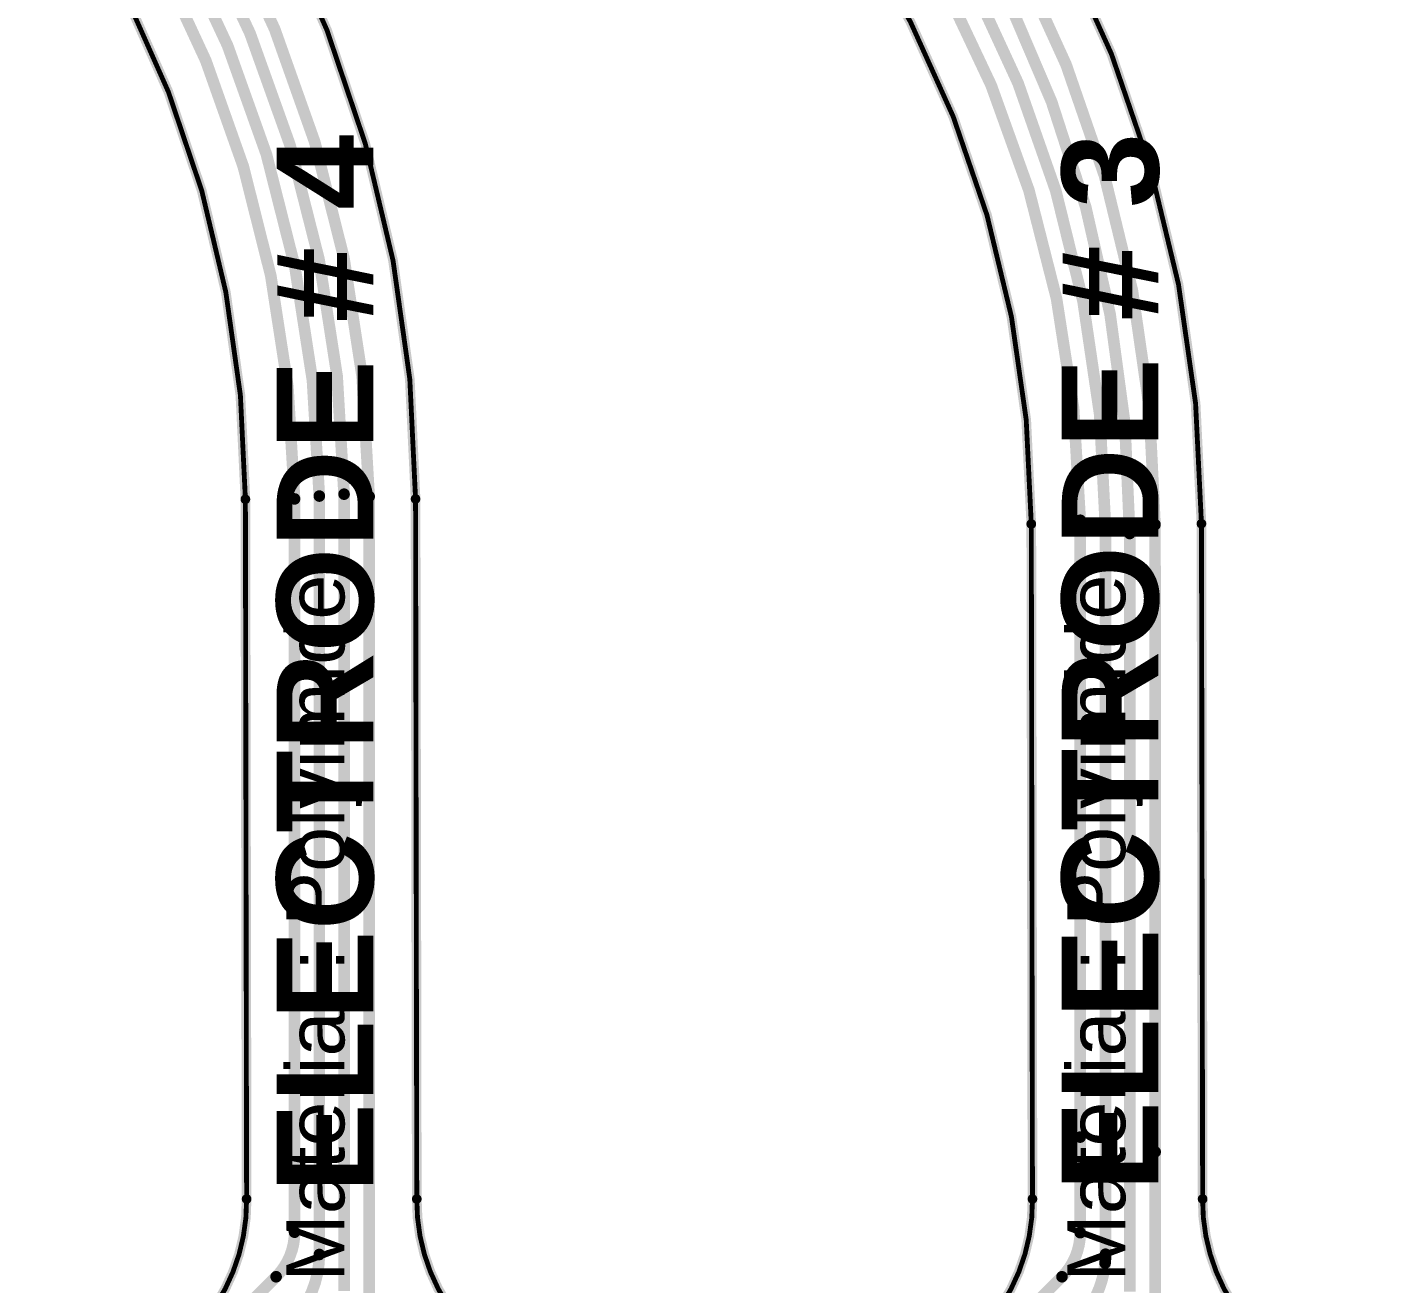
# Model space of a CAD drawing. Header units: inches. Extents: x -17 to 443, y -40 to 218.
# Drawn here: x 138.29 to 173.91, y 30.56 to 63.57 of the extents above; entities that cross this region are included whole.
import ezdxf

# ---------------------------------------------------------------- set-up
doc = ezdxf.new("R2010")
doc.units = ezdxf.units.IN
for name, color, linetype in [('Board Outline', 216, 'Continuous'), ('Bottom Layer', 5, 'Continuous'), ('Fabrication', 76, 'Continuous'), ('Top Overlay', 2, 'Continuous')]:
    doc.layers.add(name, color=color, linetype=linetype)
doc.styles.add('Arial', font='', dxfattribs={"height": 0.2})
doc.styles.add('Arial_Bold', font='', dxfattribs={"height": 0.2})
doc.styles.get('Arial').set_extended_font_data('Arial')
doc.styles.get('Arial_Bold').set_extended_font_data('Arial', bold=True)

msp = doc.modelspace()

# ---------------------------------------------------------------- linework, layer by layer
at = {"layer": 'Board Outline'}
for points in [[(122.53, 130.003, 0.127, 0.127, -0.413783), (204.865, 47.835, 0.127, 0.127, 0)], [(122.561, 125.533, 0.127, 0.127, -0.413672), (200.395, 47.828, 0.127, 0.127, 0)], [(119.531, 120.843, 0.127, 0.127, -0.413759), (187.851, 52.659, 0.127, 0.127, 0)], [(119.532, 116.373, 0.127, 0.127, -0.413759), (183.381, 52.651, 0.127, 0.127, 0)], [(140.882, 83.703, 0.127, 0.127, -0.367206), (169.142, 50.529, 0.127, 0.127, 0)], [(126.633, 82.916, 0.127, 0.127, -0.310195), (148.498, 51.179, 0.127, 0.127, 0)], [(140.163, 79.291, 0.127, 0.127, -0.367206), (164.672, 50.522, 0.127, 0.127, 0)], [(125.033, 78.742, 0.127, 0.127, -0.310195), (144.028, 51.171, 0.127, 0.127, 0)], [(144.028, 51.171, 0.127, 0.127, 0), (144.06, 32.792, 0.127, 0.127, 0)], [(148.498, 51.179, 0.127, 0.127, 0), (148.53, 32.792, 0.127, 0.127, 0)], [(164.672, 50.522, 0.127, 0.127, 0), (164.703, 32.792, 0.127, 0.127, 0)], [(169.142, 50.529, 0.127, 0.127, 0), (169.173, 32.792, 0.127, 0.127, 0)], [(144.06, 32.792, 0.127, 0.127, -0.250069), (141.891, 28.615, 0.127, 0.127, 0)], [(150.699, 28.615, 0.127, 0.127, -0.250069), (148.531, 32.792, 0.127, 0.127, 0)], [(164.703, 32.792, 0.127, 0.127, -0.250069), (162.534, 28.615, 0.127, 0.127, 0)], [(171.342, 28.615, 0.127, 0.127, -0.250069), (169.173, 32.792, 0.127, 0.127, 0)]]:
    msp.add_lwpolyline(points, format="xyseb", dxfattribs=at)
for points in [[(143.996, 51.171, 0.0635, 0.0635, 1), (144.06, 51.171, 0.0635, 0.0635, 1)], [(143.996, 51.171, 0.0635, 0.0635, 1), (144.06, 51.171, 0.0635, 0.0635, 1)], [(148.466, 51.179, 0.0635, 0.0635, 1), (148.53, 51.179, 0.0635, 0.0635, 1)], [(148.466, 51.179, 0.0635, 0.0635, 1), (148.53, 51.179, 0.0635, 0.0635, 1)], [(164.64, 50.522, 0.0635, 0.0635, 1), (164.704, 50.522, 0.0635, 0.0635, 1)], [(164.64, 50.522, 0.0635, 0.0635, 1), (164.704, 50.522, 0.0635, 0.0635, 1)], [(169.11, 50.529, 0.0635, 0.0635, 1), (169.174, 50.529, 0.0635, 0.0635, 1)], [(169.11, 50.529, 0.0635, 0.0635, 1), (169.174, 50.529, 0.0635, 0.0635, 1)], [(144.028, 32.792, 0.0635, 0.0635, 1), (144.092, 32.792, 0.0635, 0.0635, 1)], [(144.028, 32.792, 0.0635, 0.0635, 1), (144.092, 32.792, 0.0635, 0.0635, 1)], [(148.498, 32.792, 0.0635, 0.0635, 1), (148.562, 32.792, 0.0635, 0.0635, 1)], [(148.499, 32.792, 0.0635, 0.0635, 1), (148.562, 32.792, 0.0635, 0.0635, 1)], [(164.671, 32.792, 0.0635, 0.0635, 1), (164.735, 32.792, 0.0635, 0.0635, 1)], [(164.671, 32.792, 0.0635, 0.0635, 1), (164.735, 32.792, 0.0635, 0.0635, 1)], [(169.141, 32.792, 0.0635, 0.0635, 1), (169.205, 32.792, 0.0635, 0.0635, 1)], [(169.142, 32.792, 0.0635, 0.0635, 1), (169.205, 32.792, 0.0635, 0.0635, 1)]]:
    msp.add_lwpolyline(points, format="xyseb", close=True, dxfattribs=at)
at = {"layer": 'Bottom Layer'}
for points in [[(122.558, 128.802, 0.305, 0.305, -0.414214), (203.667, 47.792, 0.305, 0.305, 0)], [(122.558, 128.141, 0.305, 0.305, -0.414214), (202.982, 47.827, 0.305, 0.305, 0)], [(122.558, 127.481, 0.305, 0.305, -0.414214), (202.332, 47.827, 0.305, 0.305, 0)], [(122.558, 126.821, 0.305, 0.305, -0.414214), (201.682, 47.827, 0.305, 0.305, 0)], [(119.536, 119.632, 0.305, 0.305, -0.414214), (186.627, 52.653, 0.305, 0.305, 0)], [(119.536, 118.972, 0.305, 0.305, -0.414214), (185.977, 52.653, 0.305, 0.305, 0)], [(119.536, 118.312, 0.305, 0.305, -0.414213), (185.327, 52.653, 0.305, 0.305, 0)], [(119.536, 117.651, 0.305, 0.305, -0.414214), (184.677, 52.653, 0.305, 0.305, 0)], [(140.099, 82.791, 0.305, 0.305, -0.370435), (167.922, 50.504, 0.305, 0.305, 0)], [(124.823, 82.453, 0.305, 0.305, -0.316333), (147.279, 51.243, 0.305, 0.305, 0)], [(124.354, 81.933, 0.305, 0.305, -0.318827), (146.62, 51.305, 0.305, 0.305, 0)], [(139.508, 81.443, 0.305, 0.305, -0.373402), (166.622, 50.407, 0.305, 0.305, 0)], [(124.254, 81.257, 0.305, 0.305, -0.317468), (145.97, 51.255, 0.305, 0.305, 0)], [(139.149, 80.752, 0.305, 0.305, -0.374191), (165.957, 50.62, 0.305, 0.305, 0)], [(124.324, 80.509, 0.305, 0.305, -0.314144), (145.32, 51.18, 0.305, 0.305, 0)], [(159.304, 71.502, 0.305, 0.305, -0.181483), (167.257, 50.271, 0.305, 0.305, 0)], [(145.32, 31.92, 0.305, 0.305, 0), (145.32, 51.18, 0.305, 0.305, 0)], [(145.97, 31.335, 0.305, 0.305, 0), (145.97, 51.255, 0.305, 0.305, 0)], [(146.62, 30.372, 0.305, 0.305, 0), (146.62, 51.305, 0.305, 0.305, 0)], [(147.279, 29.745, 0.305, 0.305, 0), (147.279, 51.243, 0.305, 0.305, 0)], [(165.957, 50.62, 0.305, 0.305, 0), (165.957, 34.418, 0.305, 0.305, 0)], [(167.922, 50.504, 0.305, 0.305, 0), (167.926, 34.028, 0.305, 0.305, 0)], [(166.622, 31.344, 0.305, 0.305, 0), (166.622, 50.407, 0.305, 0.305, 0)], [(167.257, 30.359, 0.305, 0.305, 0), (167.257, 50.271, 0.305, 0.305, 0)], [(165.957, 31.907, 0.305, 0.305, 0), (165.957, 34.418, 0.305, 0.305, 0)], [(167.926, 29.735, 0.305, 0.305, 0), (167.926, 34.028, 0.305, 0.305, 0)], [(145.32, 31.92, 0.305, 0.305, -0.198912), (144.835, 30.75, 0.305, 0.305, 0)], [(165.957, 31.907, 0.305, 0.305, -0.198912), (165.478, 30.75, 0.305, 0.305, 0)], [(145.97, 31.335, 0.305, 0.305, -0.198912), (145.226, 29.539, 0.305, 0.305, 0)], [(166.622, 31.344, 0.305, 0.305, -0.0233), (166.611, 31.108, 0.305, 0.305, 0)], [(166.611, 31.108, 0.305, 0.305, -0.174802), (165.878, 29.548, 0.305, 0.305, 0)], [(141.104, 27.019, 0.305, 0.305, 0), (144.835, 30.75, 0.305, 0.305, 0)], [(161.747, 27.019, 0.305, 0.305, 0), (165.478, 30.75, 0.305, 0.305, 0)]]:
    msp.add_lwpolyline(points, format="xyseb", dxfattribs=at)
for points in [[(145.244, 51.18, 0.152, 0.152, 1), (145.396, 51.18, 0.152, 0.152, 1)], [(145.244, 51.18, 0.152, 0.152, 1), (145.396, 51.18, 0.152, 0.152, 1)], [(145.894, 51.255, 0.152, 0.152, 1), (146.046, 51.255, 0.152, 0.152, 1)], [(145.894, 51.255, 0.152, 0.152, 1), (146.046, 51.255, 0.152, 0.152, 1)], [(146.544, 51.305, 0.152, 0.152, 1), (146.696, 51.305, 0.152, 0.152, 1)], [(146.544, 51.305, 0.152, 0.152, 1), (146.696, 51.305, 0.152, 0.152, 1)], [(147.203, 51.243, 0.152, 0.152, 1), (147.355, 51.243, 0.152, 0.152, 1)], [(147.203, 51.243, 0.152, 0.152, 1), (147.355, 51.243, 0.152, 0.152, 1)], [(165.881, 50.62, 0.152, 0.152, 1), (166.033, 50.62, 0.152, 0.152, 1)], [(165.881, 50.62, 0.152, 0.152, 1), (166.033, 50.62, 0.152, 0.152, 1)], [(167.846, 50.504, 0.152, 0.152, 1), (167.998, 50.504, 0.152, 0.152, 1)], [(167.846, 50.504, 0.152, 0.152, 1), (167.998, 50.504, 0.152, 0.152, 1)], [(166.546, 50.407, 0.152, 0.152, 1), (166.698, 50.407, 0.152, 0.152, 1)], [(166.546, 50.407, 0.152, 0.152, 1), (166.698, 50.407, 0.152, 0.152, 1)], [(167.181, 50.271, 0.152, 0.152, 1), (167.333, 50.271, 0.152, 0.152, 1)], [(167.181, 50.271, 0.152, 0.152, 1), (167.333, 50.271, 0.152, 0.152, 1)], [(165.881, 34.418, 0.152, 0.152, 1), (166.033, 34.418, 0.152, 0.152, 1)], [(165.881, 34.418, 0.152, 0.152, 1), (166.033, 34.418, 0.152, 0.152, 1)], [(167.85, 34.028, 0.152, 0.152, 1), (168.002, 34.028, 0.152, 0.152, 1)], [(167.85, 34.028, 0.152, 0.152, 1), (168.002, 34.028, 0.152, 0.152, 1)], [(145.244, 31.92, 0.152, 0.152, 1), (145.396, 31.92, 0.152, 0.152, 1)], [(145.244, 31.92, 0.152, 0.152, 1), (145.396, 31.92, 0.152, 0.152, 1)], [(165.881, 31.907, 0.152, 0.152, 1), (166.033, 31.907, 0.152, 0.152, 1)], [(165.881, 31.907, 0.152, 0.152, 1), (166.033, 31.907, 0.152, 0.152, 1)], [(145.894, 31.335, 0.152, 0.152, 1), (146.046, 31.335, 0.152, 0.152, 1)], [(145.894, 31.335, 0.152, 0.152, 1), (146.046, 31.335, 0.152, 0.152, 1)], [(166.546, 31.344, 0.152, 0.152, 1), (166.698, 31.344, 0.152, 0.152, 1)], [(166.546, 31.344, 0.152, 0.152, 1), (166.698, 31.344, 0.152, 0.152, 1)], [(166.535, 31.108, 0.152, 0.152, 1), (166.687, 31.108, 0.152, 0.152, 1)], [(166.535, 31.108, 0.152, 0.152, 1), (166.687, 31.108, 0.152, 0.152, 1)], [(144.759, 30.75, 0.152, 0.152, 1), (144.911, 30.75, 0.152, 0.152, 1)], [(144.759, 30.75, 0.152, 0.152, 1), (144.911, 30.75, 0.152, 0.152, 1)], [(165.402, 30.75, 0.152, 0.152, 1), (165.554, 30.75, 0.152, 0.152, 1)], [(165.402, 30.75, 0.152, 0.152, 1), (165.554, 30.75, 0.152, 0.152, 1)]]:
    msp.add_lwpolyline(points, format="xyseb", close=True, dxfattribs=at)
at = {"layer": 'Fabrication'}
for points in [[(122.53, 130.003, 0.254, 0.254, -0.413783), (204.865, 47.835, 0.254, 0.254, 0)], [(122.561, 125.533, 0.254, 0.254, -0.413672), (200.395, 47.828, 0.254, 0.254, 0)], [(119.531, 120.843, 0.254, 0.254, -0.413759), (187.851, 52.659, 0.254, 0.254, 0)], [(119.532, 116.373, 0.254, 0.254, -0.413759), (183.381, 52.651, 0.254, 0.254, 0)], [(140.882, 83.703, 0.254, 0.254, -0.367206), (169.142, 50.529, 0.254, 0.254, 0)], [(126.633, 82.916, 0.254, 0.254, -0.310195), (148.498, 51.179, 0.254, 0.254, 0)], [(140.163, 79.291, 0.254, 0.254, -0.367206), (164.672, 50.522, 0.254, 0.254, 0)], [(125.033, 78.742, 0.254, 0.254, -0.310195), (144.028, 51.171, 0.254, 0.254, 0)], [(144.028, 51.171, 0.254, 0.254, 0), (144.06, 32.792, 0.254, 0.254, 0)], [(148.498, 51.179, 0.254, 0.254, 0), (148.53, 32.792, 0.254, 0.254, 0)], [(164.672, 50.522, 0.254, 0.254, 0), (164.703, 32.792, 0.254, 0.254, 0)], [(169.142, 50.529, 0.254, 0.254, 0), (169.173, 32.792, 0.254, 0.254, 0)], [(144.06, 32.792, 0.254, 0.254, -0.250069), (141.891, 28.615, 0.254, 0.254, 0)], [(150.699, 28.615, 0.254, 0.254, -0.250069), (148.531, 32.792, 0.254, 0.254, 0)], [(164.703, 32.792, 0.254, 0.254, -0.250069), (162.534, 28.615, 0.254, 0.254, 0)], [(171.342, 28.615, 0.254, 0.254, -0.250069), (169.173, 32.792, 0.254, 0.254, 0)]]:
    msp.add_lwpolyline(points, format="xyseb", dxfattribs=at)
for points in [[(143.964, 51.171, 0.127, 0.127, 1), (144.091, 51.171, 0.127, 0.127, 1)], [(143.964, 51.171, 0.127, 0.127, 1), (144.091, 51.171, 0.127, 0.127, 1)], [(148.434, 51.179, 0.127, 0.127, 1), (148.561, 51.179, 0.127, 0.127, 1)], [(148.434, 51.179, 0.127, 0.127, 1), (148.561, 51.179, 0.127, 0.127, 1)], [(164.608, 50.522, 0.127, 0.127, 1), (164.735, 50.522, 0.127, 0.127, 1)], [(164.608, 50.522, 0.127, 0.127, 1), (164.735, 50.522, 0.127, 0.127, 1)], [(169.078, 50.529, 0.127, 0.127, 1), (169.205, 50.529, 0.127, 0.127, 1)], [(169.078, 50.529, 0.127, 0.127, 1), (169.205, 50.529, 0.127, 0.127, 1)], [(143.996, 32.792, 0.127, 0.127, 1), (144.123, 32.792, 0.127, 0.127, 1)], [(143.996, 32.792, 0.127, 0.127, 1), (144.123, 32.792, 0.127, 0.127, 1)], [(148.466, 32.792, 0.127, 0.127, 1), (148.593, 32.792, 0.127, 0.127, 1)], [(148.467, 32.792, 0.127, 0.127, 1), (148.594, 32.792, 0.127, 0.127, 1)], [(164.639, 32.792, 0.127, 0.127, 1), (164.766, 32.792, 0.127, 0.127, 1)], [(164.639, 32.792, 0.127, 0.127, 1), (164.766, 32.792, 0.127, 0.127, 1)], [(169.109, 32.792, 0.127, 0.127, 1), (169.236, 32.792, 0.127, 0.127, 1)], [(169.11, 32.792, 0.127, 0.127, 1), (169.237, 32.792, 0.127, 0.127, 1)]]:
    msp.add_lwpolyline(points, format="xyseb", close=True, dxfattribs=at)

# ---------------------------------------------------------------- texts
at = {"layer": 'Fabrication', "style": 'Arial'}
for p in [(146.629, 30.619), (167.14, 30.619)]:
    msp.add_text('Material : Polyimide', height=1.524, rotation=90, dxfattribs=at).set_placement(p)
at = {"layer": 'Top Overlay', "style": 'Arial_Bold'}
for s, p in [('ELECTRODE # 4', (147.386, 32.95)), ('ELECTRODE # 3', (168.011, 32.996))]:
    msp.add_text(s, height=2.54, rotation=90, dxfattribs=at).set_placement(p)

doc.saveas('drawing.dxf')
